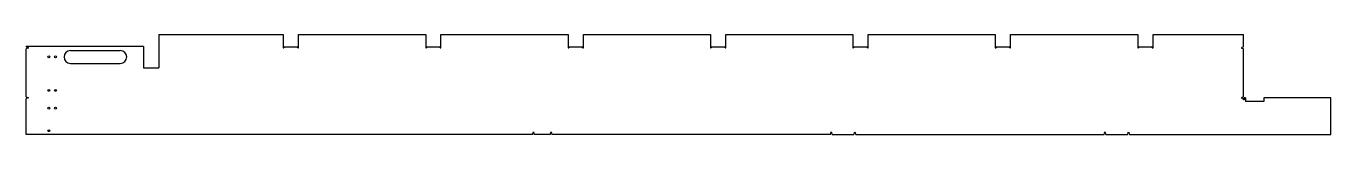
# Model space of a CAD drawing. Extents: x 1 to 4436, y 4 to 346.
import ezdxf

# ---------------------------------------------------------------- set-up
doc = ezdxf.new("R2010")
doc.units = 0
doc.layers.get('0').update_dxf_attribs({"linetype": 'CONTINUOUS'})

msp = doc.modelspace()

# ---------------------------------------------------------------- linework, layer by layer
for p, q in [((452.4, 345.5), (875.4, 345.5)), ((452.4, 345.5), (452.4, 231.5)), ((875.4, 345.5), (875.4, 299.5)), ((927.4, 345.5), (1359.4, 345.5)), ((927.4, 299.5), (927.4, 345.5)), ((1359.4, 345.5), (1359.4, 299.5)), ((1411.4, 345.5), (1843.4, 345.5)), ((1411.4, 299.5), (1411.4, 345.5)), ((1843.4, 345.5), (1843.4, 299.5)), ((1895.4, 345.5), (2327.4, 345.5)), ((1895.4, 299.5), (1895.4, 345.5)), ((2327.4, 345.5), (2327.4, 299.5)), ((2379.4, 345.5), (2811.4, 345.5)), ((2379.4, 299.5), (2379.4, 345.5)), ((2811.4, 345.5), (2811.4, 299.5)), ((2863.4, 299.5), (2863.4, 345.5)), ((2863.4, 345.5), (3295.4, 345.5)), ((3295.4, 345.5), (3295.4, 299.5)), ((3347.4, 345.5), (3779.4, 345.5)), ((3347.4, 299.5), (3347.4, 345.5)), ((3779.4, 345.5), (3779.4, 299.5)), ((3831.4, 299.5), (3831.4, 345.5)), ((3831.4, 345.5), (4139.1, 345.5)), ((4139.1, 302.5), (4139.1, 345.5)), ((400.4, 304.5), (1.4, 304.5)), ((1.4, 302.5), (1.4, 304.5)), ((1.4, 302.5), (9.4, 299.5)), ((9.4, 299.5), (1.4, 296.5)), ((1.4, 132.5), (1.4, 296.5)), ((152.4, 290.5), (321.4, 290.5)), ((400.4, 304.5), (400.4, 231.5)), ((875.4, 299.5), (877.9, 299.5)), ((877.9, 303.5), (924.9, 303.5)), ((877.9, 303.5), (877.9, 299.5)), ((924.9, 299.5), (924.9, 303.5)), ((924.9, 299.5), (927.4, 299.5)), ((1359.4, 299.5), (1361.9, 299.5)), ((1361.9, 303.5), (1408.9, 303.5)), ((1361.9, 303.5), (1361.9, 299.5)), ((1408.9, 299.5), (1408.9, 303.5)), ((1408.9, 299.5), (1411.4, 299.5)), ((1843.4, 299.5), (1845.9, 299.5)), ((1845.9, 303.5), (1892.9, 303.5)), ((1845.9, 303.5), (1845.9, 299.5)), ((1892.9, 299.5), (1892.9, 303.5)), ((1892.9, 299.5), (1895.4, 299.5)), ((2327.4, 299.5), (2329.9, 299.5)), ((2329.9, 303.5), (2376.9, 303.5)), ((2329.9, 303.5), (2329.9, 299.5)), ((2376.9, 299.5), (2376.9, 303.5)), ((2376.9, 299.5), (2379.4, 299.5)), ((2811.4, 299.5), (2813.9, 299.5)), ((2813.9, 303.5), (2860.9, 303.5)), ((2813.9, 303.5), (2813.9, 299.5)), ((2860.9, 299.5), (2860.9, 303.5)), ((2860.9, 299.5), (2863.4, 299.5)), ((3295.4, 299.5), (3297.9, 299.5)), ((3297.9, 303.5), (3344.9, 303.5)), ((3297.9, 303.5), (3297.9, 299.5)), ((3344.9, 299.5), (3344.9, 303.5)), ((3344.9, 299.5), (3347.4, 299.5)), ((3779.4, 299.5), (3781.9, 299.5)), ((3781.9, 303.5), (3828.9, 303.5)), ((3781.9, 303.5), (3781.9, 299.5)), ((3828.9, 299.5), (3828.9, 303.5)), ((3828.9, 299.5), (3831.4, 299.5)), ((4139.1, 302.5), (4131.1, 299.5)), ((4131.1, 299.5), (4139.1, 296.5)), ((4139.1, 132.5), (4139.1, 296.5)), ((152.4, 246.5), (321.4, 246.5)), ((400.4, 231.5), (452.4, 231.5)), ((1.4, 132.5), (9.4, 129.5)), ((9.4, 129.5), (1.4, 126.6)), ((1.4, 3.5), (1.4, 126.6)), ((4139.1, 132.5), (4131.1, 129.5)), ((4131.1, 129.5), (4139.1, 126.5)), ((4139.1, 122), (4139.1, 126.5)), ((4141.1, 122), (4139.1, 122)), ((4145.1, 129), (4141.1, 129)), ((4141.1, 129), (4141.1, 122)), ((4145.1, 129), (4145.1, 116)), ((4207.7, 116), (4145.1, 116)), ((4435.9, 129), (4207.7, 129)), ((4207.7, 129), (4207.7, 116)), ((4435.9, 3.5), (4435.9, 129)), ((1722.7, 3.5), (1.4, 3.5)), ((1722.7, 3.5), (1725.7, 13.5)), ((1725.7, 13.5), (1728.7, 3.5)), ((1782.7, 3.5), (1728.7, 3.5)), ((1782.7, 3.5), (1785.7, 13.5)), ((1785.7, 13.5), (1788.7, 3.5)), ((2734.9, 3.5), (1788.7, 3.5)), ((2734.9, 3.5), (2737.9, 13.5)), ((2737.9, 13.5), (2740.9, 3.5)), ((2740.9, 3.5), (2814.9, 3.5)), ((2814.9, 3.5), (2817.9, 13.5)), ((2817.9, 13.5), (2820.9, 3.5)), ((2820.9, 3.5), (3664.9, 3.5)), ((3664.9, 3.5), (3667.9, 13.5)), ((3667.9, 13.5), (3670.9, 3.5)), ((3670.9, 3.5), (3744.9, 3.5)), ((3744.9, 3.5), (3747.9, 13.5)), ((3747.9, 13.5), (3750.9, 3.5)), ((3750.9, 3.5), (3779.4, 3.5)), ((3779.4, 3.5), (4435.9, 3.5))]:
    msp.add_line(p, q)
for centre in [(78.5, 269.3), (101, 269.3), (78.5, 154.6), (101, 154.6), (78.5, 93.9), (101, 93.9), (78.5, 16.9)]:
    msp.add_circle(centre, 3.25)
for centre, start, end in [((152.4, 268.5), 90, 270), ((321.4, 268.5), 270, 90)]:
    msp.add_arc(centre, 22, start, end)

doc.saveas('drawing.dxf')
